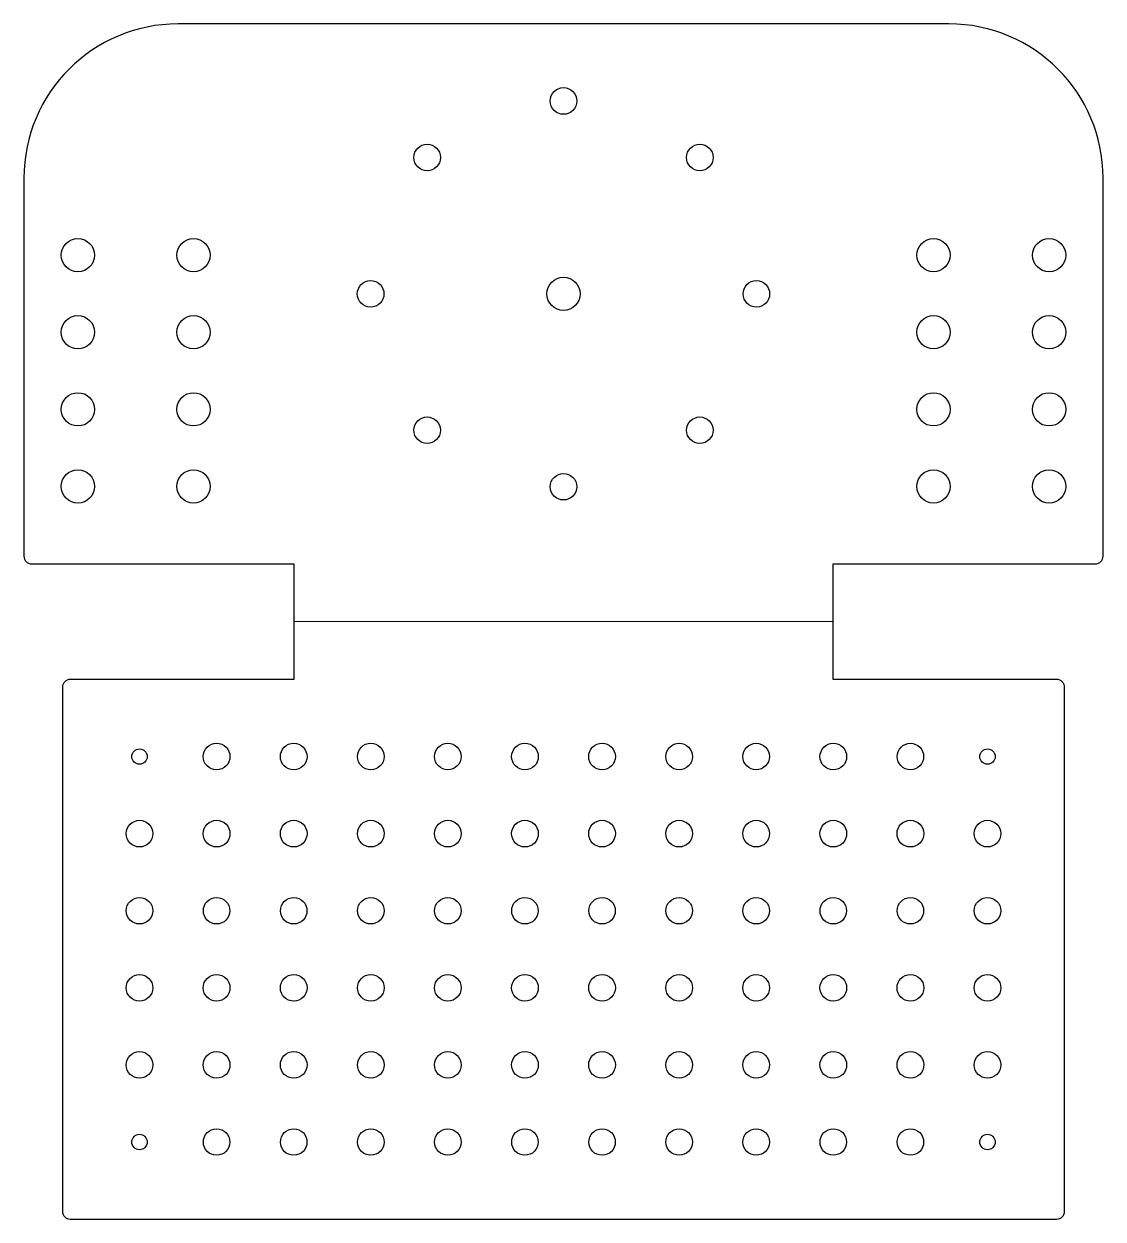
# Model space of a CAD drawing. Header units: millimetres. Extents: x -70 to 70, y -120 to 35.
import ezdxf

# ---------------------------------------------------------------- set-up
doc = ezdxf.new("R2010")
doc.units = ezdxf.units.MM

msp = doc.modelspace()

# ---------------------------------------------------------------- linework, layer by layer
at = {"color": 7, "linetype": 'Continuous', "lineweight": 25}
for p, q in [((50, 35.02), (-50, 35.02)), ((-70, 15.02), (-70, -34.02)), ((70, -34.02), (70, 15.02)), ((-69, -35.02), (-35, -35.02)), ((-35, -35.02), (-35, -50.02)), ((35, -35.02), (69, -35.02)), ((35, -50.02), (35, -35.02)), ((-65, -51.02), (-65, -119.02)), ((-35, -50.02), (-64, -50.02)), ((64, -50.02), (35, -50.02)), ((65, -119.02), (65, -51.02)), ((-64, -120.02), (64, -120.02))]:
    msp.add_line(p, q, dxfattribs=at)
at = {"color": 8, "linetype": 'Continuous', "lineweight": 0}
msp.add_line((-35, -42.52), (35, -42.52), dxfattribs=at)
at = {"color": 7, "linetype": 'Continuous', "lineweight": 25}
for centre, radius in [((0, 25.02), 1.73), ((-17.69, 17.69), 1.73), ((17.69, 17.69), 1.73), ((-63, 5.02), 2.16), ((-48, 5.02), 2.16), ((48, 5.02), 2.16), ((63, 5.02), 2.16), ((-25.02, 0), 1.73), ((0, 0), 2.16), ((25.02, 0), 1.72), ((-63, -4.98), 2.16), ((-48, -4.98), 2.16), ((48, -4.98), 2.16), ((63, -4.98), 2.16), ((-63, -14.98), 2.16), ((-48, -14.98), 2.16), ((48, -14.98), 2.16), ((63, -14.98), 2.16), ((-17.69, -17.69), 1.72), ((17.69, -17.69), 1.72), ((-63, -24.98), 2.16), ((-48, -24.98), 2.16), ((48, -24.98), 2.16), ((63, -24.98), 2.16), ((0, -25.02), 1.72), ((-45, -60.02), 1.73), ((-35, -60.02), 1.73), ((-25, -60.02), 1.73), ((-15, -60.02), 1.73), ((-5, -60.02), 1.73), ((5, -60.02), 1.73), ((15, -60.02), 1.73), ((25, -60.02), 1.72), ((35, -60.02), 1.73), ((45, -60.02), 1.72), ((-55, -60.02), 1), ((55, -60.02), 1), ((-55, -70.02), 1.73), ((-45, -70.02), 1.73), ((-35, -70.02), 1.73), ((-25, -70.02), 1.73), ((-15, -70.02), 1.73), ((-5, -70.02), 1.73), ((5, -70.02), 1.73), ((15, -70.02), 1.73), ((25, -70.02), 1.73), ((35, -70.02), 1.73), ((45, -70.02), 1.73), ((55, -70.02), 1.73), ((-55, -80.02), 1.72), ((-45, -80.02), 1.72), ((-35, -80.02), 1.72), ((-25, -80.02), 1.72), ((-15, -80.02), 1.72), ((-5, -80.02), 1.72), ((5, -80.02), 1.72), ((15, -80.02), 1.72), ((25, -80.02), 1.72), ((35, -80.02), 1.72), ((45, -80.02), 1.72), ((55, -80.02), 1.72), ((-55, -90.02), 1.73), ((-45, -90.02), 1.73), ((-35, -90.02), 1.73), ((-25, -90.02), 1.73), ((-15, -90.02), 1.73), ((-5, -90.02), 1.73), ((5, -90.02), 1.73), ((15, -90.02), 1.73), ((25, -90.02), 1.73), ((35, -90.02), 1.73), ((45, -90.02), 1.73), ((55, -90.02), 1.73), ((-55, -100.02), 1.73), ((-45, -100.02), 1.73), ((-35, -100.02), 1.73), ((-25, -100.02), 1.73), ((-15, -100.02), 1.73), ((-5, -100.02), 1.73), ((5, -100.02), 1.73), ((15, -100.02), 1.73), ((25, -100.02), 1.73), ((35, -100.02), 1.73), ((45, -100.02), 1.73), ((55, -100.02), 1.73), ((-45, -110.02), 1.72), ((-35, -110.02), 1.72), ((-25, -110.02), 1.72), ((-15, -110.02), 1.72), ((-5, -110.02), 1.72), ((5, -110.02), 1.72), ((15, -110.02), 1.72), ((25, -110.02), 1.72), ((35, -110.02), 1.72), ((45, -110.02), 1.72), ((-55, -110.02), 1), ((55, -110.02), 1)]:
    msp.add_circle(centre, radius, dxfattribs=at)
for centre, radius, start, end in [((-50, 15.02), 20, 90, 180), ((50, 15.02), 20, 0, 90), ((-69, -34.02), 1, 180, 270), ((69, -34.02), 1, 270, 0), ((-64, -51.02), 1, 90, 180), ((64, -51.02), 1, 0, 90), ((-64, -119.02), 1, 180, 270), ((64, -119.02), 1, 270, 0)]:
    msp.add_arc(centre, radius, start, end, dxfattribs=at)

doc.saveas('drawing.dxf')
